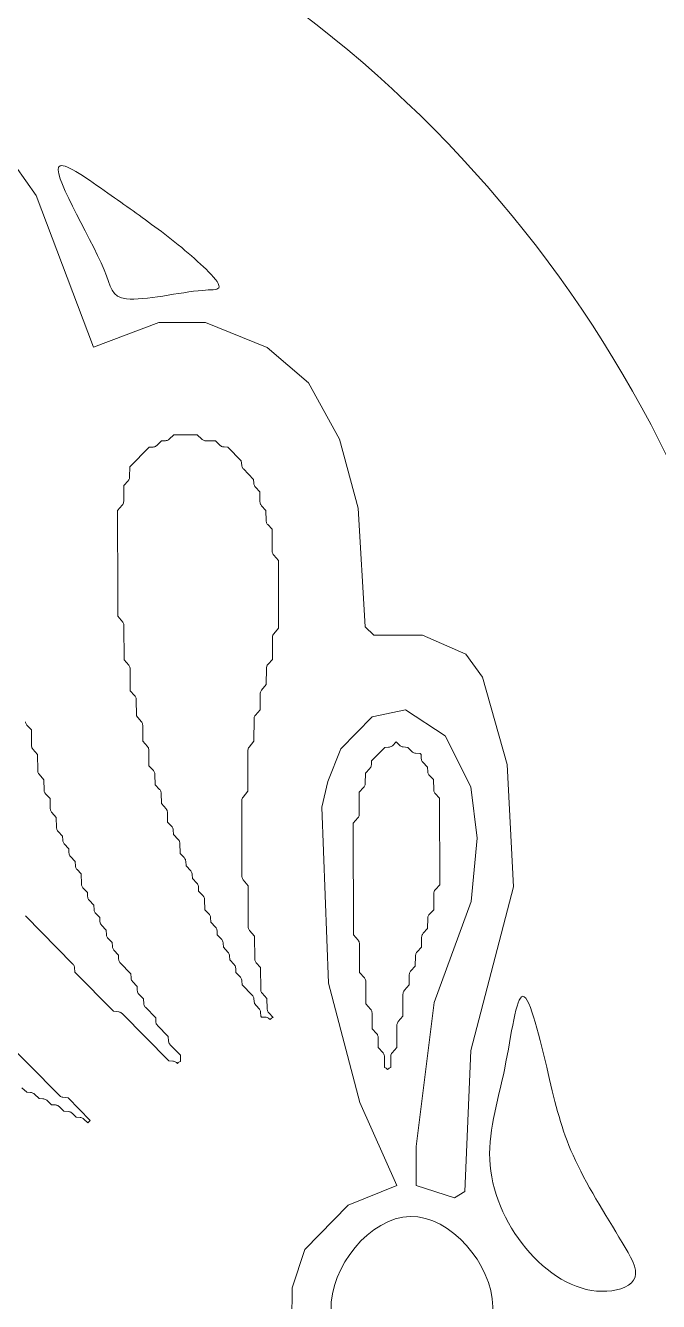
# Model space of a CAD drawing. Header units: inches. Extents: x 36 to 80.1, y 17.3 to 55.9.
# Drawn here: x 54.35 to 57.06, y 39.86 to 45.33 of the extents above; entities that cross this region are included whole.
import ezdxf

# ---------------------------------------------------------------- set-up
doc = ezdxf.new("R2010")
doc.units = ezdxf.units.IN
for name, color, linetype, lineweight in [('01_ORIGINAL_CAD', 7, 'CONTINUOUS', 20), ('02_APPROVED_PDF_OUTLINES', 7, 'CONTINUOUS', 15), ('04_APPROVED_PERIMETER', 7, 'CONTINUOUS', 15)]:
    doc.layers.add(name, color=color, linetype=linetype, lineweight=lineweight)

msp = doc.modelspace()

# ---------------------------------------------------------------- linework, layer by layer
at = {"layer": '01_ORIGINAL_CAD'}
msp.add_lwpolyline([(50.1404, 46.0145, -0.546754), (57.6505, 41.0455, 0.171391), (58.1845, 40.3509, 0.171391)], format="xyb", dxfattribs=at)
at = {"layer": '02_APPROVED_PDF_OUTLINES'}
for points in [[(54.9831, 43.5784), (55.0833, 43.5784), (55.1031, 43.5596), (55.1055, 43.5577), (55.1081, 43.556), (55.1108, 43.5547), (55.1137, 43.5537), (55.1167, 43.553), (55.1198, 43.5528), (55.1627, 43.5519), (55.1828, 43.5329), (55.1856, 43.5306), (55.1886, 43.5287), (55.1919, 43.5273), (55.1954, 43.5264), (55.1989, 43.526), (55.2152, 43.5253), (55.273, 43.467), (55.2748, 43.4471), (55.2753, 43.4437), (55.2763, 43.4404), (55.2777, 43.4372), (55.2796, 43.4343), (55.2818, 43.4317), (55.3258, 43.387), (55.3266, 43.3702), (55.327, 43.3667), (55.3279, 43.3633), (55.3292, 43.3601), (55.331, 43.357), (55.3333, 43.3543), (55.3522, 43.334), (55.3532, 43.2903), (55.3535, 43.2873), (55.3541, 43.2843), (55.3551, 43.2814), (55.3564, 43.2787), (55.358, 43.2761), (55.3599, 43.2738), (55.3789, 43.2535), (55.3799, 43.2098), (55.3802, 43.2068), (55.3808, 43.2038), (55.3818, 43.2009), (55.3831, 43.1982), (55.3847, 43.1956), (55.3866, 43.1933), (55.4054, 43.1732), (55.4059, 43.0789), (55.4061, 43.0753), (55.4069, 43.0718), (55.4082, 43.0685), (55.4099, 43.0654), (55.4121, 43.0625), (55.4322, 43.0395), (55.4328, 42.7485), (55.4127, 42.7254), (55.4106, 42.7226), (55.4089, 42.7194), (55.4076, 42.7161), (55.4068, 42.7126), (55.4066, 42.709), (55.4065, 42.6147), (55.3878, 42.5946), (55.3859, 42.5922), (55.3842, 42.5897), (55.3829, 42.5869), (55.382, 42.584), (55.3814, 42.581), (55.3811, 42.5779), (55.3803, 42.507), (55.3601, 42.4838), (55.3579, 42.481), (55.3562, 42.4778), (55.355, 42.4745), (55.3542, 42.471), (55.354, 42.4675), (55.3538, 42.3995), (55.3337, 42.3764), (55.3316, 42.3736), (55.3299, 42.3705), (55.3286, 42.3671), (55.3279, 42.3636), (55.3276, 42.3601), (55.3275, 42.2647), (55.3065, 42.2386), (55.3046, 42.2358), (55.3031, 42.2328), (55.3019, 42.2296), (55.3013, 42.2262), (55.301, 42.2229), (55.3014, 42.05), (55.2804, 42.0238), (55.2785, 42.021), (55.2769, 42.018), (55.2758, 42.0148), (55.2751, 42.0115), (55.2749, 42.0081), (55.2755, 41.686), (55.2758, 41.6827), (55.2764, 41.6794), (55.2776, 41.6762), (55.2791, 41.6732), (55.2811, 41.6704), (55.3022, 41.6442), (55.3028, 41.4684), (55.303, 41.4648), (55.3038, 41.4613), (55.3051, 41.458), (55.3068, 41.4549), (55.3089, 41.452), (55.3292, 41.4289), (55.3304, 41.3312), (55.3306, 41.3281), (55.3312, 41.3251), (55.3322, 41.3222), (55.3335, 41.3194), (55.3352, 41.3168), (55.3371, 41.3145), (55.3559, 41.2943), (55.3564, 41.2), (55.3566, 41.1965), (55.3574, 41.193), (55.3587, 41.1896), (55.3604, 41.1865), (55.3625, 41.1837), (55.3829, 41.1604), (55.3839, 41.1163), (55.3842, 41.1132), (55.3848, 41.1103), (55.3858, 41.1074), (55.3871, 41.1047), (55.3887, 41.1021), (55.3906, 41.0998), (55.4094, 41.0797), (55.4094, 41.0796), (55.4088, 41.0794), (55.4056, 41.0781), (55.4027, 41.0763), (55.4001, 41.0741), (55.3964, 41.0707), (55.3926, 41.0742), (55.3899, 41.0764), (55.3868, 41.0782), (55.3836, 41.0795), (55.3802, 41.0804), (55.3767, 41.0808), (55.3604, 41.0815), (55.3562, 41.0857), (55.3555, 41.1025), (55.3551, 41.106), (55.3542, 41.1094), (55.3528, 41.1127), (55.351, 41.1157), (55.3488, 41.1184), (55.3292, 41.1394), (55.3274, 41.1598), (55.3269, 41.1632), (55.3259, 41.1665), (55.3244, 41.1696), (55.3226, 41.1725), (55.3203, 41.1751), (55.2763, 41.2198), (55.2756, 41.2366), (55.2752, 41.2401), (55.2743, 41.2435), (55.2729, 41.2468), (55.2711, 41.2498), (55.2689, 41.2526), (55.2497, 41.2731), (55.2489, 41.2903), (55.2485, 41.2938), (55.2476, 41.2972), (55.2463, 41.3005), (55.2445, 41.3035), (55.2422, 41.3062), (55.2231, 41.3268), (55.2223, 41.3439), (55.2219, 41.3474), (55.221, 41.3509), (55.2196, 41.3541), (55.2178, 41.3571), (55.2156, 41.3599), (55.1964, 41.3804), (55.1957, 41.3976), (55.1953, 41.4011), (55.1944, 41.4045), (55.193, 41.4078), (55.1912, 41.4108), (55.189, 41.4135), (55.1698, 41.4341), (55.169, 41.4513), (55.1686, 41.4548), (55.1677, 41.4582), (55.1663, 41.4614), (55.1645, 41.4645), (55.1623, 41.4672), (55.1427, 41.4882), (55.1409, 41.5086), (55.1404, 41.512), (55.1394, 41.5152), (55.138, 41.5183), (55.1361, 41.5212), (55.1339, 41.5238), (55.1167, 41.5415), (55.1157, 41.5849), (55.1154, 41.5879), (55.1148, 41.5909), (55.1138, 41.5937), (55.1125, 41.5965), (55.1109, 41.599), (55.109, 41.6014), (55.0898, 41.6219), (55.089, 41.6391), (55.0886, 41.6426), (55.0877, 41.646), (55.0864, 41.6493), (55.0845, 41.6523), (55.0823, 41.655), (55.0631, 41.6756), (55.0624, 41.6927), (55.062, 41.6962), (55.0611, 41.6997), (55.0597, 41.7029), (55.0579, 41.7059), (55.0557, 41.7087), (55.0361, 41.7297), (55.0343, 41.7501), (55.0338, 41.7534), (55.0328, 41.7567), (55.0313, 41.7598), (55.0295, 41.7627), (55.0273, 41.7653), (55.01, 41.783), (55.009, 41.8264), (55.0088, 41.8294), (55.0082, 41.8324), (55.0072, 41.8352), (55.0059, 41.838), (55.0043, 41.8405), (55.0023, 41.8428), (54.9827, 41.8638), (54.9809, 41.8842), (54.9804, 41.8876), (54.9794, 41.8909), (54.978, 41.894), (54.9761, 41.8969), (54.9739, 41.8995), (54.9569, 41.917), (54.9566, 41.9573), (54.9563, 41.9609), (54.9555, 41.9644), (54.9542, 41.9677), (54.9525, 41.9708), (54.9504, 41.9736), (54.93, 41.9969), (54.929, 42.041), (54.9288, 42.044), (54.9281, 42.047), (54.9272, 42.0499), (54.9259, 42.0526), (54.9242, 42.0552), (54.9223, 42.0575), (54.9033, 42.0778), (54.9023, 42.1215), (54.9021, 42.1245), (54.9014, 42.1275), (54.9005, 42.1304), (54.8992, 42.1331), (54.8975, 42.1357), (54.8956, 42.138), (54.8768, 42.1581), (54.8764, 42.2256), (54.8761, 42.2292), (54.8754, 42.2327), (54.8741, 42.236), (54.8724, 42.2391), (54.8702, 42.242), (54.85, 42.265), (54.8497, 42.333), (54.8494, 42.3365), (54.8486, 42.34), (54.8474, 42.3433), (54.8456, 42.3465), (54.8435, 42.3493), (54.8232, 42.3725), (54.8221, 42.4434), (54.8218, 42.4464), (54.8212, 42.4494), (54.8203, 42.4523), (54.8189, 42.4551), (54.8173, 42.4577), (54.8153, 42.46), (54.7966, 42.4802), (54.7961, 42.5745), (54.7958, 42.578), (54.7951, 42.5815), (54.7938, 42.5848), (54.7921, 42.588), (54.7899, 42.5908), (54.7698, 42.6138), (54.7695, 42.7594), (54.7693, 42.7627), (54.7686, 42.766), (54.7674, 42.7692), (54.7659, 42.7722), (54.764, 42.775), (54.7429, 42.8011), (54.7427, 42.8935), (54.742, 43.2538), (54.7621, 43.2768), (54.7642, 43.2796), (54.7659, 43.2828), (54.7672, 43.2861), (54.7679, 43.2896), (54.7682, 43.2932), (54.7683, 43.3606), (54.787, 43.3808), (54.789, 43.3831), (54.7906, 43.3857), (54.7919, 43.3884), (54.7928, 43.3913), (54.7935, 43.3943), (54.7937, 43.3973), (54.7945, 43.4405), (54.8779, 43.5251), (54.8942, 43.5258), (54.8977, 43.5262), (54.9012, 43.5271), (54.9045, 43.5285), (54.9075, 43.5304), (54.9103, 43.5327), (54.9305, 43.5519), (54.9472, 43.5527), (54.9507, 43.5531), (54.9542, 43.554), (54.9575, 43.5554), (54.9606, 43.5573), (54.9633, 43.5595)], [(55.8879, 40.8653), (55.8876, 40.9112), (55.8873, 40.9148), (55.8865, 40.9183), (55.8853, 40.9216), (55.8836, 40.9247), (55.8814, 40.9276), (55.8611, 40.9508), (55.86, 40.995), (55.8598, 40.998), (55.8592, 41.0009), (55.8582, 41.0038), (55.8569, 41.0066), (55.8553, 41.0091), (55.8533, 41.0114), (55.8345, 41.0316), (55.8342, 41.0991), (55.8339, 41.1026), (55.8331, 41.1061), (55.8318, 41.1094), (55.8301, 41.1126), (55.828, 41.1154), (55.8078, 41.1385), (55.8074, 41.2332), (55.8071, 41.2368), (55.8063, 41.2403), (55.805, 41.2436), (55.8033, 41.2467), (55.8012, 41.2496), (55.781, 41.2726), (55.7805, 41.3942), (55.7802, 41.3978), (55.7795, 41.4013), (55.7782, 41.4046), (55.7765, 41.4077), (55.7743, 41.4106), (55.7542, 41.4336), (55.7533, 41.9125), (55.7733, 41.9356), (55.7754, 41.9384), (55.7772, 41.9415), (55.7784, 41.9449), (55.7792, 41.9484), (55.7794, 41.9519), (55.7795, 42.0462), (55.7982, 42.0664), (55.8001, 42.0687), (55.8018, 42.0713), (55.8031, 42.074), (55.804, 42.0769), (55.8046, 42.0799), (55.8049, 42.0829), (55.8057, 42.1266), (55.8246, 42.1469), (55.8268, 42.1497), (55.8286, 42.1527), (55.83, 42.156), (55.8309, 42.1594), (55.8313, 42.1629), (55.8319, 42.1796), (55.889, 42.2375), (55.9053, 42.2382), (55.9088, 42.2386), (55.9123, 42.2396), (55.9156, 42.241), (55.9186, 42.2428), (55.9214, 42.2451), (55.938, 42.2609), (55.952, 42.2469), (55.9547, 42.2446), (55.9576, 42.2428), (55.9607, 42.2413), (55.964, 42.2403), (55.9674, 42.2397), (55.9871, 42.238), (56.0052, 42.2201), (56.0078, 42.2178), (56.0107, 42.216), (56.0138, 42.2145), (56.0172, 42.2135), (56.0206, 42.2129), (56.0401, 42.2112), (56.0447, 42.2066), (56.0455, 42.1898), (56.0459, 42.1863), (56.0468, 42.1829), (56.0482, 42.1796), (56.05, 42.1766), (56.0522, 42.1739), (56.0718, 42.1529), (56.0736, 42.1325), (56.0741, 42.1291), (56.0751, 42.1258), (56.0765, 42.1227), (56.0784, 42.1199), (56.0806, 42.1172), (56.0978, 42.0996), (56.0988, 42.0562), (56.0991, 42.0532), (56.0997, 42.0502), (56.1007, 42.0473), (56.102, 42.0446), (56.1036, 42.0421), (56.1055, 42.0397), (56.1243, 42.0196), (56.125, 41.649), (56.1063, 41.6289), (56.1044, 41.6265), (56.1028, 41.6239), (56.1014, 41.6212), (56.1005, 41.6183), (56.0999, 41.6153), (56.0997, 41.6122), (56.0988, 41.5418), (56.08, 41.5215), (56.0781, 41.5192), (56.0764, 41.5166), (56.0751, 41.5139), (56.0742, 41.511), (56.0736, 41.508), (56.0733, 41.505), (56.0725, 41.4613), (56.0536, 41.441), (56.0517, 41.4386), (56.0501, 41.4361), (56.0488, 41.4333), (56.0478, 41.4305), (56.0472, 41.4275), (56.0469, 41.4245), (56.0461, 41.3808), (56.0272, 41.3604), (56.0253, 41.3581), (56.0237, 41.3555), (56.0224, 41.3528), (56.0214, 41.3499), (56.0208, 41.3469), (56.0205, 41.3439), (56.0197, 41.3002), (56.0008, 41.2799), (55.9989, 41.2776), (55.9973, 41.275), (55.996, 41.2723), (55.995, 41.2694), (55.9944, 41.2664), (55.9942, 41.2634), (55.9933, 41.2192), (55.9731, 41.196), (55.9709, 41.1931), (55.9692, 41.19), (55.9679, 41.1866), (55.9672, 41.1831), (55.9669, 41.1796), (55.9668, 41.0848), (55.9468, 41.0617), (55.9446, 41.0589), (55.9429, 41.0558), (55.9417, 41.0524), (55.9409, 41.0489), (55.9406, 41.0454), (55.9406, 40.9506), (55.9205, 40.9275), (55.9183, 40.9247), (55.9166, 40.9216), (55.9154, 40.9182), (55.9146, 40.9147), (55.9143, 40.9112), (55.9142, 40.8653), (55.9135, 40.8651), (55.9104, 40.8637), (55.9075, 40.862), (55.9048, 40.8598), (55.9011, 40.8563), (55.8974, 40.8598), (55.8947, 40.862), (55.8918, 40.8637), (55.8887, 40.8651)]]:
    msp.add_lwpolyline(points, close=True, dxfattribs=at)
for points in [[(54.3466, 42.3473), (54.3472, 42.3442), (54.3481, 42.3413), (54.3495, 42.3386), (54.3511, 42.336), (54.3531, 42.3336), (54.3719, 42.3135), (54.3722, 42.246), (54.3725, 42.2425), (54.3733, 42.239), (54.3745, 42.2357), (54.3763, 42.2325), (54.3784, 42.2297), (54.3986, 42.2066), (54.399, 42.1387), (54.3993, 42.1351), (54.4, 42.1316), (54.4013, 42.1283), (54.403, 42.1252), (54.4052, 42.1223), (54.4255, 42.0991), (54.4265, 42.0549), (54.4268, 42.0519), (54.4274, 42.049), (54.4284, 42.0461), (54.4297, 42.0434), (54.4313, 42.0408), (54.4332, 42.0385), (54.4522, 42.0181), (54.4532, 41.9744), (54.4535, 41.9714), (54.4541, 41.9685), (54.4551, 41.9656), (54.4564, 41.9629), (54.458, 41.9603), (54.4599, 41.958), (54.4789, 41.9376), (54.4799, 41.8939), (54.4802, 41.8909), (54.4808, 41.888), (54.4818, 41.8851), (54.4831, 41.8824), (54.4847, 41.8798), (54.4866, 41.8775), (54.5058, 41.8569), (54.5066, 41.8397), (54.507, 41.8362), (54.5079, 41.8328), (54.5093, 41.8296), (54.5111, 41.8265), (54.5133, 41.8238), (54.5325, 41.8033), (54.5332, 41.7861), (54.5336, 41.7826), (54.5345, 41.7792), (54.5359, 41.7759), (54.5377, 41.7729), (54.5399, 41.7701), (54.5595, 41.7491), (54.5613, 41.7288), (54.5619, 41.7254), (54.5628, 41.7221), (54.5643, 41.719), (54.5661, 41.7161), (54.5683, 41.7135), (54.5856, 41.6958), (54.5866, 41.6525), (54.5868, 41.6494), (54.5874, 41.6465), (54.5884, 41.6436), (54.5897, 41.6409), (54.5913, 41.6383), (54.5933, 41.636), (54.6125, 41.6154), (54.6132, 41.5983), (54.6136, 41.5948), (54.6145, 41.5913), (54.6159, 41.5881), (54.6177, 41.5851), (54.6199, 41.5823), (54.6395, 41.5613), (54.6413, 41.541), (54.6418, 41.5376), (54.6428, 41.5343), (54.6443, 41.5312), (54.6461, 41.5283), (54.6483, 41.5257), (54.6658, 41.5078), (54.6665, 41.4909), (54.6669, 41.4874), (54.6678, 41.484), (54.6692, 41.4808), (54.671, 41.4777), (54.6732, 41.475), (54.6928, 41.454), (54.6946, 41.4336), (54.6951, 41.4303), (54.6961, 41.427), (54.6976, 41.4239), (54.6994, 41.421), (54.7016, 41.4184), (54.7191, 41.4005), (54.7198, 41.3836), (54.7202, 41.3801), (54.7211, 41.3767), (54.7225, 41.3735), (54.7243, 41.3704), (54.7265, 41.3677), (54.7457, 41.3471), (54.7465, 41.33), (54.7468, 41.327), (54.7474, 41.324), (54.7485, 41.3212), (54.7498, 41.3185), (54.7515, 41.316), (54.7534, 41.3137), (54.7989, 41.2664), (54.7997, 41.2495), (54.8001, 41.246), (54.801, 41.2426), (54.8024, 41.2393), (54.8042, 41.2363), (54.8064, 41.2335), (54.8256, 41.213), (54.8263, 41.1958), (54.8268, 41.1923), (54.8276, 41.1889), (54.829, 41.1857), (54.8308, 41.1826), (54.833, 41.1799), (54.8526, 41.1589), (54.8544, 41.1385), (54.855, 41.1351), (54.856, 41.1318), (54.8574, 41.1287), (54.8593, 41.1258), (54.8615, 41.1232), (54.9055, 41.0785), (54.9062, 41.0617), (54.9065, 41.0587), (54.9072, 41.0558), (54.9082, 41.0529), (54.9096, 41.0503), (54.9112, 41.0477), (54.9132, 41.0455), (54.9591, 40.9977), (54.9609, 40.9776), (54.9615, 40.9741), (54.9625, 40.9709), (54.9639, 40.9677), (54.9658, 40.9648), (54.968, 40.9622), (55.0115, 40.918), (55.0116, 40.8914), (55.011, 40.8913), (55.0078, 40.8899), (55.0049, 40.8881), (55.0023, 40.886), (54.9986, 40.8825), (54.9948, 40.886), (54.9921, 40.8882), (54.989, 40.89), (54.9858, 40.8914), (54.9824, 40.8922), (54.9789, 40.8926), (54.9626, 40.8934), (54.7611, 41.0965), (54.7587, 41.0987), (54.756, 41.1005), (54.7531, 41.1019), (54.7501, 41.103), (54.7469, 41.1037), (54.7243, 41.1069), (54.5591, 41.2735), (54.5574, 41.2934), (54.5568, 41.2968), (54.5558, 41.3001), (54.5544, 41.3033), (54.5525, 41.3062), (54.5502, 41.3088), (54.3463, 41.5148)], [(53.9606, 41.2812), (54.4925, 40.7448), (54.4949, 40.7427), (54.4976, 40.7408), (54.5005, 40.7394), (54.5036, 40.7383), (54.5067, 40.7377), (54.5294, 40.7344), (54.6248, 40.6382), (54.6141, 40.628), (54.5973, 40.644), (54.5945, 40.6462), (54.5915, 40.6481), (54.5882, 40.6495), (54.5847, 40.6504), (54.5812, 40.6508), (54.5648, 40.6515), (54.5472, 40.669), (54.5445, 40.6712), (54.5416, 40.6731), (54.5385, 40.6746), (54.5352, 40.6756), (54.5318, 40.6761), (54.5118, 40.6779), (54.491, 40.6976), (54.4882, 40.6998), (54.4852, 40.7017), (54.4819, 40.7031), (54.4784, 40.704), (54.4749, 40.7044), (54.4582, 40.7051), (54.4379, 40.7244), (54.4351, 40.7266), (54.432, 40.7285), (54.4288, 40.7299), (54.4253, 40.7308), (54.4218, 40.7312), (54.405, 40.7319), (54.3847, 40.7512), (54.382, 40.7534), (54.3789, 40.7553), (54.3756, 40.7567), (54.3722, 40.7576), (54.3686, 40.758), (54.3519, 40.7587), (54.3316, 40.778)]]:
    msp.add_lwpolyline(points, dxfattribs=at)
for points, knots in [([(54.4955, 44.732), (54.5225, 44.7417), (54.6177, 44.6729), (54.7002, 44.6146), (54.7761, 44.561), (54.8413, 44.5162), (54.9156, 44.4602), (54.9912, 44.4033), (55.0762, 44.3347), (55.1328, 44.2769), (55.1626, 44.2465), (55.1845, 44.2191), (55.1763, 44.2079), (55.1696, 44.1987), (55.1425, 44.2005), (55.1055, 44.1976), (55.0121, 44.1902), (54.8551, 44.1527), (54.7807, 44.1609), (54.7149, 44.1682), (54.7137, 44.2113), (54.6839, 44.2856), (54.6236, 44.436), (54.4462, 44.7144), (54.4955, 44.732)], [0, 0, 0, 0, 0.133458, 0.133458, 0.133458, 0.256225, 0.256225, 0.256225, 0.380923, 0.380923, 0.380923, 0.446528, 0.446528, 0.446528, 0.500426, 0.500426, 0.500426, 0.636497, 0.636497, 0.636497, 0.756742, 0.756742, 0.756742, 1, 1, 1, 1]), ([(56.4816, 41.1703), (56.5129, 41.1705), (56.556, 40.9848), (56.5902, 40.8391), (56.6224, 40.7023), (56.6468, 40.6009), (56.6972, 40.4885), (56.7509, 40.3687), (56.834, 40.2364), (56.9079, 40.1145), (56.9425, 40.0574), (56.975, 40.0026), (56.9632, 39.9654), (56.9517, 39.9288), (56.8972, 39.9093), (56.8425, 39.9058), (56.605, 39.8908), (56.3647, 40.1793), (56.341, 40.4457), (56.329, 40.5801), (56.3722, 40.7088), (56.4037, 40.8628), (56.4329, 41.0056), (56.4521, 41.1701), (56.4816, 41.1703)], [0, 0, 0, 0, 0.127595, 0.127595, 0.127595, 0.247493, 0.247493, 0.247493, 0.375386, 0.375386, 0.375386, 0.435352, 0.435352, 0.435352, 0.494355, 0.494355, 0.494355, 0.750733, 0.750733, 0.750733, 0.880041, 0.880041, 0.880041, 1, 1, 1, 1]), ([(55.9985, 40.2262), (56.1719, 40.2289), (56.3492, 40.0223), (56.3526, 39.8387), (56.3561, 39.6545), (56.1847, 39.4933), (56.0107, 39.4905), (55.8376, 39.4876), (55.6619, 39.6414), (55.658, 39.8246), (55.654, 40.0091), (55.8242, 40.2234), (55.9985, 40.2262)], [0, 0, 0, 0, 0.249648, 0.249648, 0.249648, 0.50001, 0.50001, 0.50001, 0.749068, 0.749068, 0.749068, 1, 1, 1, 1])]:
    msp.add_open_spline(points, degree=3, knots=knots, dxfattribs=at)
at = {"layer": '04_APPROVED_PERIMETER'}
msp.add_lwpolyline([(54.2594, 44.7926), (54.3925, 44.6048), (54.6392, 43.9546), (54.9191, 44.0596), (55.1189, 44.0597), (55.3846, 43.9526), (55.5619, 43.8005), (55.6951, 43.559), (55.7753, 43.2639), (55.804, 42.7544), (55.8415, 42.7186), (56.0505, 42.7184), (56.2365, 42.6381), (56.3076, 42.5396), (56.4145, 42.1639), (56.442, 41.6394), (56.2578, 40.9382), (56.2321, 40.333), (56.1879, 40.3061), (56.0232, 40.3596), (56.0229, 40.5264), (56.1013, 41.1438), (56.2595, 41.5766), (56.2858, 41.8479), (56.2577, 42.0683), (56.1479, 42.2878), (55.9778, 42.3995), (55.8345, 42.3681), (55.7001, 42.2315), (55.6451, 42.0919), (55.6185, 41.9816), (55.6468, 41.2272), (55.7813, 40.7145), (55.9401, 40.3596), (55.7323, 40.2745), (55.545, 40.0842), (55.4908, 39.9205), (55.4902, 39.7777)], dxfattribs=at)

doc.saveas('drawing.dxf')
